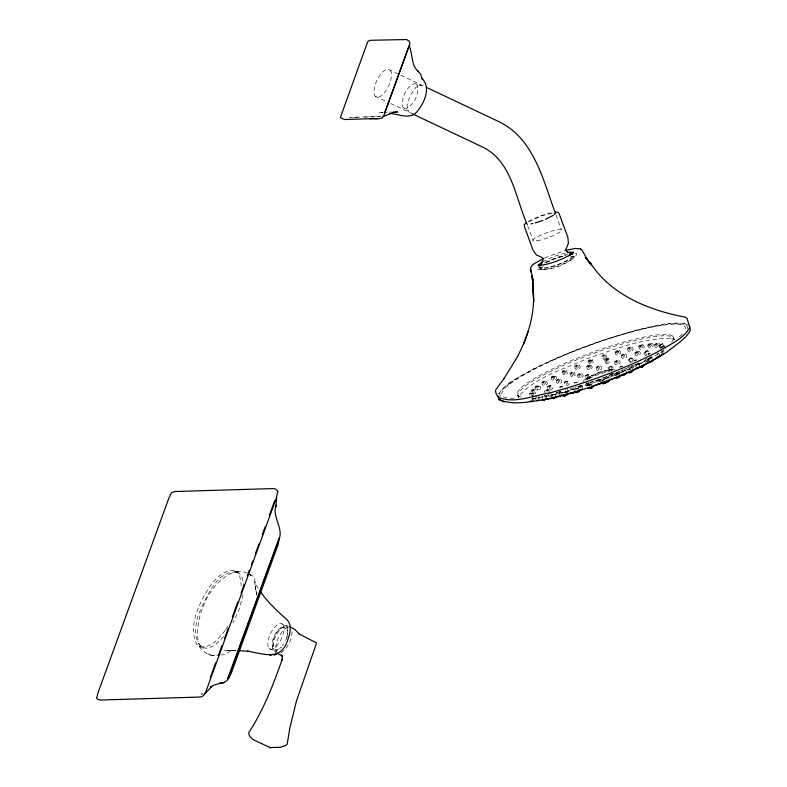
<?xml version="1.0" encoding="UTF-8"?>
<svg xmlns="http://www.w3.org/2000/svg" width="787" height="787" viewBox="0 0 787 787"><rect width="100%" height="100%" fill="white"/><g stroke="black" fill="none" stroke-linecap="round" stroke-linejoin="round"><path stroke-width="0.59" stroke-dasharray="3.94 2.95" d="M552.73 376.609L554.097 376.186L554.983 379.688L553.615 380.111L552.73 376.609L554.097 376.186M569.168 391.07L568.873 391.572M588.243 365.955L589.591 365.434L590.791 368.837L589.443 369.369L588.243 365.955L589.591 365.434M570.585 256.414L573.949 256.316L574.825 257.26C565.509 264.707 552.425 269.843 540.492 269.685L540.708 266.852M552.405 395.271L549.434 396.451M660.598 348.68L658.847 345.955L660.342 344.578L662.703 343.673L664.139 346.575M661.926 348.316C657.893 344.627 661.985 342.227 663.175 347.579M661.336 344.352L660.096 345.09M662.703 343.673L658.847 345.955M539.951 399.432L539.675 396.973M636.201 352.232L637.49 351.563L639.113 354.848L637.824 355.517L636.201 352.232L637.49 351.563M535.76 398.124L534.166 399.098L531.776 399.009M243.075 594.608L239.218 609.246L232.922 622.94M589.571 360.456L590.939 359.944L592.149 363.309L590.781 363.82L589.571 360.456L590.939 359.944M547.604 386.486L551.923 385.325C555.829 389.821 546.257 392.3 547.604 386.486L551.923 385.325M549.041 385.994L550.438 385.62L551.284 389.211L549.887 389.585L549.041 385.994L550.438 385.62M649.108 344.332L650.387 343.634L652.128 346.86L650.839 347.549L649.108 344.332L650.387 343.634M539.4 267.885L539.862 266.429M286.783 637.5L288.012 631.508L286.911 626.934C277.063 625.331 270.443 641.759 273.699 650.003L277.122 650.534L281.53 647.032M285.474 640.352C291.367 631.587 284.628 620.628 277.604 633.043C273.119 637.136 270.334 656.801 281.067 647.121M628.98 348.031L630.308 347.441L631.863 350.697L630.544 351.287L628.98 348.031L630.308 347.441M538.141 386.043L536.724 386.368L538.141 386.043L538.888 389.634L537.472 389.958L536.724 386.368M622.625 354.868L623.953 354.298L625.458 357.613L624.13 358.183L622.625 354.868L623.953 354.298M563.758 371.149L565.155 370.766L566.138 374.228L564.741 374.612L563.758 371.149L565.155 370.766M571.549 372.969L572.946 372.566L573.989 376.038L572.592 376.442L571.549 372.969L572.946 372.566M225.751 629.59L228.181 625.822M616.054 361.223L617.402 360.672L618.838 364.047L617.49 364.588L616.054 361.223L617.402 360.672M597.628 366.821L598.996 366.339L600.274 369.762L598.907 370.244L597.628 366.821L598.996 366.339M539.744 266.557L539.292 268.013C551.51 268.072 565.43 263.006 574.618 254.998L574.52 254.595M603.206 355.576L604.485 355.016L605.892 358.439L604.534 358.892L603.206 355.576L604.564 355.114M540.394 269.085L542.145 267.246M498.565 394.041C505.933 382.423 519.656 377.071 530.999 370.205L531.274 370.067C564.623 353.196 599.842 340.102 635.866 330.225C651.921 326.851 668.675 321.007 685.152 323.821M631.076 362.335C625.242 355.232 635.758 359.797 631.4 362.05M630.426 362.807L628.174 359.689C630.043 355.635 635.748 359.462 632.532 362.01M630.849 358.39L629.521 358.98M632.286 357.869L628.174 359.689M282.277 645.704L283.448 644.071M579.173 374.287L580.56 373.855L581.691 377.347L580.294 377.78L579.173 374.287L580.56 373.855M609.964 371.002L607.839 367.726C609.787 364.617 614.647 366.388 612.67 369.959M611.883 369.988C606.856 371.267 610.751 361.302 611.981 370.038M610.594 366.614L609.246 367.135M612.04 366.103L607.839 367.726M655.896 344.096L657.115 343.398L658.975 346.683L657.696 347.313L655.896 344.096L657.175 343.457M663.874 346.123L660.195 347.933L661.178 347.746M225.102 630.426C218.983 638.149 210.896 648.832 199.701 646.521L196.78 644.592C187.798 625.783 198.944 603.983 208.909 587.771C215.422 578.711 226.174 566.119 238.51 572.198L234.87 571.628L241.068 571.264L247.452 573.064M585.262 375.645L589.542 374.248L590.407 377.701L588.597 378.763L586.679 378.921L585.262 375.645L589.542 374.248M586.699 375.124L588.076 374.681L589.266 378.173L587.879 378.626L586.699 375.124L588.076 374.681M648.065 354.15L649.275 353.481M650.495 353.245L647.77 354.081M652.148 356.167L649.147 357.928M636.899 359.885L635.139 360.092L633.358 361.499M638.424 362.866L637.44 363.673M564.2 382.118L568.548 380.928L569.227 384.361L567.378 385.335L565.44 385.404L564.2 382.118L568.548 380.928M565.646 381.616L567.053 381.233L568.057 384.774L566.66 385.168L565.646 381.616L567.053 381.233M605.97 359.6L607.269 359.059L608.676 362.512L607.328 362.945L605.97 359.6L607.318 359.157M622.96 366.024L619.094 367.45L620.126 367.362M621.956 370.234L622.625 369.831M557.009 394.897L556.36 392.802L557.157 392.408M561.308 394.877L560.678 391.651L559.872 392.044M646.314 351.346C642.792 353.609 648.124 348.434 647.593 353.806M576.232 365.64L577.569 365.207L578.701 368.729L577.363 369.162L576.271 365.748L577.569 365.207M647.711 350.835C638.168 357.082 649.511 345.316 649.068 354.052M223.636 636.545C198.127 666.009 189.539 632.728 200.252 610.417C207.207 595.739 218.127 568.45 238.431 572.503L234.88 571.834L235.411 571.736C209.942 579.98 193.435 617.864 198.59 643.068L200.449 646.097L203.321 648.183L202.249 647.563M543.561 381.685L544.978 381.42L545.784 384.971L544.368 385.237L543.561 381.685L544.978 381.42M648.695 360.938L648.075 358.272M548.844 389.811C539.213 393.707 549.542 385.827 549.198 391.946M547.339 390.037C544.102 391.169 548.765 388.473 547.742 391.847M529.533 393.726L533.97 392.9L529.533 393.726L530.064 395.831M531.373 395.172C529.858 391.218 534.835 393.569 533.143 396.727M532.455 393.077L531.018 393.343M557.944 379.895L559.301 379.521L560.265 383.151L558.868 383.436L557.944 379.895L559.341 379.609M509.769 383.23L502.686 389.191L499.568 393.893L500.247 396.943M623.963 369.546L624.386 368.828M590.319 385.118L589.256 385.748M615.493 375.901C612.148 372.949 621.287 370.028 619.792 375.33M616.988 375.852L616.26 373.048M617.972 374.445L617.254 372.704L615.985 373.254M618.71 372.231L614.539 373.923M649.265 353.609L648.154 354.17M648.763 361.41L647.652 359.511L649.344 358.498M652.964 360.525L651.616 357.524L647.652 359.511M605.931 358.921L607.013 357.967L606.029 354.73A2.253 0.718 -21.8 0 0 602.96 355.104A2.253 0.718 -21.8 0 0 602.783 356.491A2.253 0.718 -21.8 0 0 606.029 354.73M542.509 398.714L542.135 396.461M544.151 396.038L544.811 395.831L545.214 397.671M546.837 398.852L546.316 395.605L544.289 396.255M635.807 367.185L634.755 365.266L636.496 364.302M636.87 366.25C634.479 364.489 638.336 362.846 638.149 365.67M636.831 364.135L638.739 363.456L634.755 365.266M529.012 221.737L542.076 215.668L552.936 213.07M578.376 388.926L577.924 386.663M580.983 387.686L580.422 385.886L579.399 386.142M582.714 388.729L581.908 385.541L577.609 386.87M613.112 373.5L601.475 379.206L588.115 383.023M598.1 382.482L597.825 380.534M599.468 382L598.828 380.229L597.54 380.711M601.248 382.964L600.304 379.816L596.064 381.331L598.248 380.357M634.755 360.436L635.739 360.092L635.079 360.269M623.176 373.264L622.783 371.346M626.344 373.55C627.947 366.742 616.378 375.34 623.452 371.061M531.038 390.568C534.698 386.486 538.465 394.041 533.566 394.179C528.49 393.766 531.077 389.673 535.376 389.939M532.514 390.322L533.871 389.968L534.599 393.677L533.202 393.874L532.494 390.254L533.891 390.047M621.72 366.358L620.559 366.85L621.72 366.23M662.162 347.264L663.156 346.664M647.199 361.508L646.658 361.892L644.947 358.547M648.763 354.317L649.767 353.757M528.175 221.383L539.085 216.317L551.234 212.598M586.797 379.796L588.233 378.99M640.028 363.751C647.996 360.092 633.869 367.145 640.333 363.594M662.3 353.107L663.097 352.743L661.267 349.467M542.489 261.835L553.861 256.562L565.519 252.952M546.03 262.563L554.628 258.746L565.597 255.303M610.869 374.13L611.647 373.717M649.806 360.416L648.941 358.744L649.924 358.203M635.129 360.889L636.152 360.377M640.539 363.564L640.667 363.437M574.982 392.123C576.123 385.522 565.578 392.693 572.415 389.28M663.215 350.668L663.953 350.313M588.961 378.586L597.471 374.828L609.364 371.198M546.168 262.494L554.638 258.815L565.804 255.263M646.757 362.03L647.524 361.656M636.122 364.47L637.175 363.968M649.482 358.528L648.941 358.744M649.668 358.321L651.616 357.524M629.689 368.896L628.793 369.29L629.433 368.975M621.159 366.978L622.202 366.496M623.402 369.89L621.848 370.539M612.109 370.313L610.545 370.923M544.752 257.88L564.8 250.581M606.01 378.458C614.814 375.458 598.927 381.42 606.679 378.193M629.315 369.231C623.511 371.7 635.365 366.535 629.561 369.005M606.02 358.882L603.55 359.472L601.819 356.147M588.538 384.725L588.184 384.784M591.686 387.243L590.811 384.066L586.64 385.414L588.489 384.676M616.457 374.779L614.962 375.419L617.529 374.337M568.667 391.71L565.361 392.408L564.476 390.096M631.666 368.946L632.325 368.749L630.761 365.335M636.673 364.066L635.355 364.519M567.083 394.985C569.522 388.385 557.147 395.29 564.584 392.113M603.54 379.895C597.5 382.207 609.768 377.553 603.727 379.865M622.497 371.523L625.203 370.461M571.716 389.486L574.235 388.916M552.956 396.668L552.69 394.749M555.947 397.514L555.327 394.218L551.107 395.31L553.005 394.661M589.719 384.705L589.856 384.676M590.211 384.558L590.073 384.587M578.73 386.328L580.885 385.669M588.086 384.863L589.188 384.489M598.169 380.396L600.304 379.816M578.032 388.571C580.521 387.696 571.146 390.716 576.33 389.014M576.753 388.827L577.324 388.64L576.389 388.935M588.843 384.558L590.811 384.066M563.876 392.3L566.404 391.759M531.687 395.399L532.71 395.133M552.622 394.789L555.327 394.218M553.025 394.74L552.513 394.828M543.955 395.959L546.316 395.605M588.843 385.62L587.987 382.029M533.36 395.113L532.425 395.408L533.271 395.33M559.321 391.828L560.678 391.651M557.717 392.624L556.36 392.802M203.056 693.8L201.128 694.144L202.338 693.977M220.852 654.892C226.223 655.571 229.174 650.092 234.428 650.357L224.541 650.701L235.716 650.436L231.014 650.544M543.168 396.481L541.928 396.599M646.235 355.724L645.488 355.606L643.845 352.832M630.318 369.742L628.095 366.634M576.35 386.653L575.504 386.722M199.701 646.521L201.334 647.288L198.413 645.36C203.076 652.295 210.808 657.902 219.75 655.059M382.984 112.334L378.773 112.472L383.21 112.61M357.544 117.283L349.792 117.342L380.869 116.506M384.105 112.295L387.155 112.207M364.745 117.056L380.249 116.692M587.082 386.378L585.577 384.036M389.191 112.148L392.231 112.079M229.676 650.593L227.394 650.623L236.366 650.633M641.267 344.962L640.008 345.582L641.7 348.916L642.92 348.188L641.267 344.962L640.038 345.68M548.962 396.461L547.831 393.982M211.605 655.355L208.427 653.948L210.759 655.296L214.802 655.571M534.54 398.773L533.163 399.029L532.602 396.323M531.933 399.255L532.602 399.324M617.854 350.815L616.555 351.445L618.011 354.73L619.3 354.101L617.854 350.815L616.555 351.445M416.166 83.963L414.66 83.619C405.964 86.757 400.957 98.464 402.885 107.219L408.866 111.292L407.715 110.091L407.036 105.379L410.204 95.306L416.048 87.259L418.104 85.97L421.537 85.881L416.166 83.963L417.277 85.104C419.205 93.869 414.208 105.576 405.502 108.714L403.997 108.37M287.658 625.606C276.926 624.465 266.419 645.95 275.883 652.689M684.129 323.359L689.392 325.759M675.167 340.073L670.918 338.144L671.695 338.489C642.29 337.741 614.194 349.595 586.758 358.813C563.315 369.565 535.426 376.865 518.141 396.982L518.446 395.792L518.751 397.602M615.001 369.674C603.885 369.536 591.676 374.327 582.99 381.272L583.088 381.833M390.145 70.21A15.199 6.493 -64.7 0 1 382.994 94.233A15.199 6.493 -64.7 0 1 374.986 85.281A15.199 6.493 -64.7 0 1 390.145 70.21L425.393 86.885M375.271 96.27L386.279 101.484M390.686 103.559L412.693 113.977M282.769 624.357A14.048 6.001 -64.7 0 1 276.168 646.55A14.048 6.001 -64.7 0 1 268.76 638.287A14.048 6.001 -64.7 0 1 282.769 624.357L289.793 627.682M269.026 648.439L277.054 652.236A14.048 6.001 -64.7 0 1 278.401 637.863A14.048 6.001 -64.7 0 1 288.642 627.249M249.715 574.441L254.152 576.625L255.411 583.905L258.589 589.089M248.672 573.92L250.915 575.376L248.318 573.644M234.92 570.959L237.831 572.946L239.819 576.487L241.294 585.794M237.241 572.051C242.514 574.874 243.626 581.426 243.626 586.886M605.951 363.023C607.967 364.715 611.942 361.164 608.774 358.803A2.253 0.649 -22 0 0 605.882 359.138A2.253 0.649 -22 0 0 605.4 360.495A2.253 0.649 -22 0 0 608.774 358.803M654.607 344.854C654.715 350.815 663.461 346.3 658.571 342.886A2.253 0.492 -29 0 0 655.738 343.811A2.253 0.492 -29 0 0 655.473 344.913A2.253 0.492 -29 0 0 658.571 342.886M647.819 345.149C648.016 351.071 656.633 346.437 651.784 343.004M638.808 346.536C639.005 352.487 647.494 347.697 642.595 344.293M644.209 360.289L645.301 362.177M634.902 353.029C634.902 358.99 643.668 354.494 638.887 350.953M660.962 351.828L661.877 353.461M627.642 348.749C627.554 354.662 636.329 350.658 631.745 346.919A2.253 0.659 -25.5 0 0 628.567 347.706A2.253 0.659 -25.5 0 0 628.764 348.877A2.253 0.659 -25.5 0 0 631.745 346.919M657.056 353.422L657.952 355.075M621.268 355.567C621.041 361.489 629.944 357.593 625.399 353.796A2.253 0.61 -24.4 0 0 622.222 354.583A2.253 0.61 -24.4 0 0 622.379 355.665A2.253 0.61 -24.4 0 0 625.399 353.796M645.025 351.927L646.776 355.271M646.235 357.878L647.937 361.223M615.237 352.212C615.168 358.115 623.766 353.993 619.261 350.245M664.139 345.778L665.586 348.7M614.686 361.892C614.263 367.814 623.383 364.076 618.848 360.2A2.253 0.531 -23.1 0 0 615.68 360.987A2.253 0.531 -23.1 0 0 615.778 361.941A2.253 0.531 -23.1 0 0 618.848 360.2M663.087 349.782L664.041 351.75M658.453 352.792L659.86 355.763M604.593 360.151L606.079 363.299M608.223 376.097L609.158 378.124M629.433 365.925L630.603 368.483M596.221 367.431C595.582 373.333 604.77 369.998 600.461 365.925A2.253 0.561 -20.5 0 0 597.235 366.555A2.253 0.561 -20.5 0 0 597.343 367.559A2.253 0.561 -20.5 0 0 600.461 365.925M588.184 361.085L589.601 364.174L591.726 364.047L593.27 362.787L592.395 359.502M586.866 366.604C586.266 372.487 595.297 369.083 591.037 364.981M638.739 363.456L639.988 366.496M610.505 373.973L611.548 376.579M609.158 374.494L610.535 377.976M632.6 365.837L633.397 367.873M673.013 336.383L674.164 339.364M577.747 374.838C576.812 380.701 586.217 377.78 582.055 373.51A2.253 0.541 -17.9 0 0 578.779 374.022A2.253 0.541 -17.9 0 0 578.868 374.986A2.253 0.541 -17.9 0 0 582.055 373.51M574.933 366.417C574.116 372.044 583.01 369.182 579.075 365.089A2.253 0.708 -17.8 0 0 576.182 365.099A2.253 0.708 -17.8 0 0 575.582 366.545A2.253 0.708 -17.8 0 0 579.075 365.089M673.347 337.712L674.056 339.62M556.016 214.969L561.495 229.843M527.674 225.771L533.143 240.645M540.364 267.255L541.082 269.213M570.113 373.491L571.382 376.698L573.349 376.707L575.149 375.615L574.441 372.251A2.253 0.62 -16.9 0 0 571.126 372.635A2.253 0.62 -16.9 0 0 571.254 373.727A2.253 0.62 -16.9 0 0 574.441 372.251M538.751 266.498L539.292 268.013M562.312 371.651L563.522 374.848L565.509 374.927L567.309 373.825L566.66 370.47A2.253 0.689 -16 0 0 563.315 370.756A2.253 0.689 -16 0 0 563.472 371.946A2.253 0.689 -16 0 0 566.66 370.47M517.856 395.487L518.564 397.494M611.952 373.461L613.004 376.629M586.61 382.482L587.791 386.043M556.507 380.298C555.12 386.102 564.673 383.967 560.826 379.413A2.253 0.561 -14.8 0 0 557.875 379.511A2.253 0.561 -14.8 0 0 557.294 380.652A2.253 0.561 -14.8 0 0 560.826 379.413M551.313 377.15C550.211 382.964 559.498 380.288 555.563 375.842M551.107 395.31L552.061 398.458M542.095 382.079C540.639 387.834 550.152 385.886 546.483 381.242A2.253 0.59 -12.9 0 0 543.345 381.311A2.253 0.59 -12.9 0 0 543.04 382.423A2.253 0.59 -12.9 0 0 546.483 381.242M544.447 390.785L545.037 392.87M566.965 388.168C570.28 392.379 564.918 393.825 565.568 388.562M589.748 382.679L590.329 384.823M535.258 386.81C533.753 392.585 543.374 390.431 539.646 385.807M535.416 397.779L535.967 399.894M559.193 391.936L559.882 394.671M557.796 392.31L558.258 394.13M550.359 392.241C553.231 396.982 548.509 397.661 548.972 392.526M687.73 328.848L687.051 325.798C675.836 320.447 662.772 325.474 651.124 326.871C633.397 330.737 616.024 336.049 598.838 341.863A101.779 16.97 -20.2 0 0 546.699 362.777M538.023 396.068L538.761 399.747M536.606 396.333L537.167 399.088M256.71 594.608L255.332 586.492L256.621 594.992M292.007 631.823A14.048 6.001 -64.7 0 1 287.865 645.547A14.048 6.001 -64.7 0 1 279.218 653.151M509.632 383.259A101.739 16.96 -20.2 0 1 546.572 362.777M521.309 397.061A83.196 13.802 -20.2 0 1 593.044 352.114A83.196 13.802 -20.2 0 1 670.947 342.837M634.391 364.765A83.196 13.802 -20.2 0 1 621.523 370.47M620.412 370.933A83.196 13.802 -20.2 0 1 606.551 376.501M605.469 376.914A83.196 13.802 -20.2 0 1 590.142 382.462M588.971 382.866A83.196 13.802 -20.2 0 1 575.022 387.381M573.88 387.725A83.196 13.802 -20.2 0 1 569.385 389.063M560.678 391.483A83.196 13.802 -20.2 0 1 555.77 392.733M514.009 398.232A97.745 16.212 -20.2 0 1 576.556 350.392A97.745 16.212 -20.2 0 1 684.621 331.307M682.418 334.082A97.745 16.212 -20.2 0 1 679.171 337.072M664.08 350.048A83.058 13.773 -20.2 0 1 530.172 398.566M518.456 396.717A83.058 13.773 -20.2 0 1 590.978 354.347A83.058 13.773 -20.2 0 1 673.997 339.394M583.57 381.016A16.478 2.735 -20.2 0 1 598.563 372.959A16.478 2.735 -20.2 0 1 614.391 369.851M571.893 256.267A17.629 2.922 -20.2 0 1 568.145 261.55A17.629 2.922 -20.2 0 1 546.837 269.134A17.629 2.922 -20.2 0 1 543.187 266.498M575.405 253.188A21.298 3.532 -20.2 0 1 558.16 264.521A21.298 3.532 -20.2 0 1 537.551 267.137M544.742 262.563A21.298 3.532 -20.2 0 1 568.066 254.112M586.63 379.55A13.674 2.272 -20.2 0 1 599.91 373.038A13.674 2.272 -20.2 0 1 611.794 370.893M618.985 373.756L617.097 374.435L618.985 373.756M661.562 347.008L662.752 346.418L661.562 347.008M574.215 382.994L578.238 382L574.215 382.994M575.474 382.708L576.773 382.384L575.474 382.708M559.508 387.056C561.387 388.434 567.014 384.41 559.508 387.056M560.767 386.751L562.075 386.466L560.767 386.751M602.99 380.003L604.268 379.521L602.99 380.003M588.351 385.286L592.109 384.026L588.351 385.286M255.755 589.522L254.742 581.8L255.755 589.522M635.375 353.088A2.253 0.541 -26.2 0 0 638.828 351.287A2.253 0.541 -26.2 0 0 636.476 351.602A2.253 0.541 -26.2 0 0 635.375 353.088M587.368 366.762A2.253 0.649 -19.4 0 0 590.988 365.355A2.253 0.649 -19.4 0 0 588.489 365.266A2.253 0.649 -19.4 0 0 587.368 366.762M648.232 345.237A2.253 0.561 -28.2 0 0 651.666 343.388A2.253 0.561 -28.2 0 0 649.511 343.594A2.253 0.561 -28.2 0 0 648.232 345.237M639.418 346.536A2.253 0.62 -27 0 0 642.704 344.598A2.253 0.62 -27 0 0 639.979 345.109A2.253 0.62 -27 0 0 639.418 346.536M615.788 352.33A2.253 0.698 -23.7 0 0 619.261 350.628A2.253 0.698 -23.7 0 0 616.703 350.707A2.253 0.698 -23.7 0 0 615.788 352.33M588.637 361.302A2.253 0.718 -19.8 0 0 592.286 359.934A2.253 0.718 -19.8 0 0 589.955 359.649A2.253 0.718 -19.8 0 0 588.637 361.302M551.854 377.327A2.253 0.649 -14.3 0 0 555.543 376.196A2.253 0.649 -14.3 0 0 552.907 375.979A2.253 0.649 -14.3 0 0 551.854 377.327M535.681 386.988A2.253 0.531 -11.9 0 0 539.479 386.122A2.253 0.531 -11.9 0 0 537.187 385.827A2.253 0.531 -11.9 0 0 535.681 386.988M537.187 240.753A15.199 2.518 -20.2 0 0 561.111 231.024A15.199 2.518 -20.2 0 0 543.65 233.965A15.199 2.518 -20.2 0 0 537.187 240.753"/><path stroke-width="1.18" d="M609.561 380.751L607.967 381.843M606.728 382.236L604.318 383.535M601.248 382.964L599.369 384.174L597.353 384.361M573.762 251.909L570.132 254.919M592.995 387.204L590.496 388.444M579.586 391.513L575.661 392.703M282.287 658.847L281.982 660.608L282.513 656.948L281.333 654.991L282.248 656.024L277.713 653.554M572.69 253.217L572.592 253.906M574.982 392.123L570.998 393.264M567.083 394.985L564.486 396.068M555.947 397.514L552.061 398.458M546.837 398.852L545.027 399.786L542.804 399.766M517.639 356.481L523.345 344.47C530.822 326.625 535.18 307.176 533.084 287.776L533.684 301.844L532.219 275.558L532.966 280.664L530.556 268.092L531.746 265.632L534.334 263.596L543.817 258.293M540.856 265.731L543.178 258.943L541.938 257.438L536.37 254.929L533.143 250.482L524.319 226.223L524.221 224.777L526.464 222.514M538.761 265.721L539.223 264.284L542.489 261.835M282.228 659.181C273.404 684.562 263.586 709.864 248.859 732.49C248.171 735.353 251.191 738.009 253.266 739.711L270.197 747.591L280.369 747.276L285.829 745.397L287.157 744.266L289.862 727.995L296.414 701.158L316.581 642.91L299.335 634.155M528.411 330.796L523.345 344.47M408.345 47.761L386.87 106.786M210.336 677.499L211.546 674.174M211.949 673.062L215.717 662.733M218.225 655.837L221.983 645.507M224.492 638.611L228.23 628.351M232.372 616.949L237.772 602.124M241.088 593.005L244 585.026M247.315 575.907L249.39 570.201M251.466 564.505L252.706 561.082M255.204 554.245L256.444 550.821M256.857 549.68L258.953 543.935M262.297 534.747L265.219 526.71M269.4 515.229L274.643 500.817M384.459 113.249L386.466 107.878M517.669 356.403L503.818 378.94M227.728 678.473L279.326 537.708L278.116 544.525L231.427 672.806L229.292 677.027L227.738 678.463L228.112 678.02M554.284 214.526L554.638 213.415M503.828 378.921L495.948 389.398C494.63 391.867 496.941 395.379 498.348 397.346C514.895 404.144 533.743 395.33 550.398 392.762C587.053 382.777 622.881 369.487 656.791 352.301C668.153 345.08 683.027 339.964 689.727 327.441L687.051 318.401L685.034 317.072C649.767 310.452 613.103 295.853 591.962 265.357L586.069 258.392M657.568 357.426L658.493 356.865M659.89 356.058L656.21 357.741M642.32 366.939L643.766 365.729M641.444 367.293L641.985 366.988M591.676 387.538L590.358 388.129M607.102 382.108L607.692 381.852M650.672 362.089L651.951 361.449M544.191 399.835L545.617 399.511M553.34 215.333L545.519 219.396M582.449 389.201L578.76 389.949M659.152 356.501L663.166 353.865M598.74 384.253L600.107 383.771M623.924 374.996L626.344 373.55M568.647 255.755L570.28 254.84C561.082 259.789 547.25 265.583 537.944 265.111M647.78 362.935L658.148 357.16M637.834 367.844L638.965 367.372M639.447 367.224L636.378 368.227M630.289 372.753L631.607 372.162M572.395 393.254L573.792 392.851M632.679 370.205L646.747 363.437M577.048 392.674L577.619 392.487M498.25 396.195L499.047 399.56C514.364 406.131 532.376 401.016 548.273 399.098C573.438 393.49 597.874 384.971 621.641 375.065M625.301 374.484L622.547 375.183M620.018 375.793L635.443 368.975M560.934 395.438L559.655 395.861M604.888 383.318L605.606 383.062M604.987 383.299L603.049 383.918L601.966 381.685M642.733 366.653L640.087 367.549M542.932 220.439L535.17 222.957M591.509 386.751C618.021 377.16 644.75 366.958 668.242 351.11C675.935 344.598 685.516 339.315 690.406 330.225L689.392 325.759M204.246 693.622L206.135 692.521L211.742 686.382L210.483 687.297C216.169 682.083 227.738 685.241 229.371 675.767L279.218 538.79C283.438 527.615 271.8 516.911 276.03 505.195L275.784 507.094L276.69 497.305M590.919 388.316L589.119 388.512M591.283 388.168L591.854 387.981M589.542 388.404L587.85 388.483M576.812 391.316L578.898 390.696M575.641 391.651L549.818 398.429M608.449 381.587L605.724 382.246M565.725 250.335L575.533 248.417L580.698 248.997M219.494 683.46L224.256 682.437L219.494 683.46L221.058 683.116M542.095 399.816L548.716 398.625M530.969 223.852L532.907 223.498M554.766 398.163L553.399 398.497M382.944 116.633L394.149 112.197L393.146 112.393L397.533 111.97L395.586 112.01M567.614 252.529L571.283 252.066L573.743 252.814M565.883 395.694L563.089 396.058M529.995 401.232L533.291 400.927M536.586 400.622L538.79 400.416M370.097 118.748L344.401 119.516L340.328 117.656L367.46 42.37L368.227 41.18L370.244 40.294L406.417 39.527L408.866 40.865L409.82 42.282L409.752 44.298L384.292 114.43C382.895 121.139 374.71 117.873 370.097 118.748L377.367 118.621M555.474 212.008L557.55 212.096L558.859 213.08L567.87 237.261L568.401 243.331L565.597 250.059L567.073 251.633L566.532 251.397L572.179 254.398M238.766 650.692L248.308 651.252L247.679 651.193C265.593 654.135 281.687 661.582 288.357 638.041C290.551 632.138 291.741 624.366 286.793 619.497C277.221 611.096 267.629 602.222 260.369 591.529M389.84 113.485C399.039 114.076 410.794 120.421 417.612 110.918C424.616 102.212 431.276 87.455 421.763 78.169L422.275 79.025L420.691 74.273L417.464 70.643L417.907 71.233C410.765 64.475 413.018 53.841 409.024 45.931M499.047 399.56L504.319 401.96M426.495 87.406L498.102 121.277C534.098 137.971 543.06 180.243 555.592 213.818M412.693 113.977L482.038 146.775C511.904 160.735 515.377 197.901 527.251 224.629M580.472 248.879L582.124 250.305L587.446 259.887L585.38 257.172L591.667 265.003L585.361 257.29L591.155 264.402M290.137 626.777L294.869 629.472L299.572 634.401M649.314 362.354L652.964 360.525M628.911 372.969L632.679 371.277M616.378 378.419L620.087 376.865M531.284 271.8L531.451 272.469L530.792 269.862M277.791 491.511L276.267 498.25L206.647 689.54C205.584 693.003 203.744 697.42 199.357 697.066L100.903 700.017L98.139 699.545L96.594 698.295L98.09 692.56L168.703 498.565L171.399 492.79L174.753 491.521L273.374 488.57L275.991 489.199L277.791 491.511M275.853 654.43L273.945 654.833L275.853 654.43M272.223 654.518L269.961 654.932L272.223 654.518M270.817 747.65L269.675 747.443L270.817 747.65M533.084 286.517L532.179 275.617L533.084 286.517"/></g></svg>
